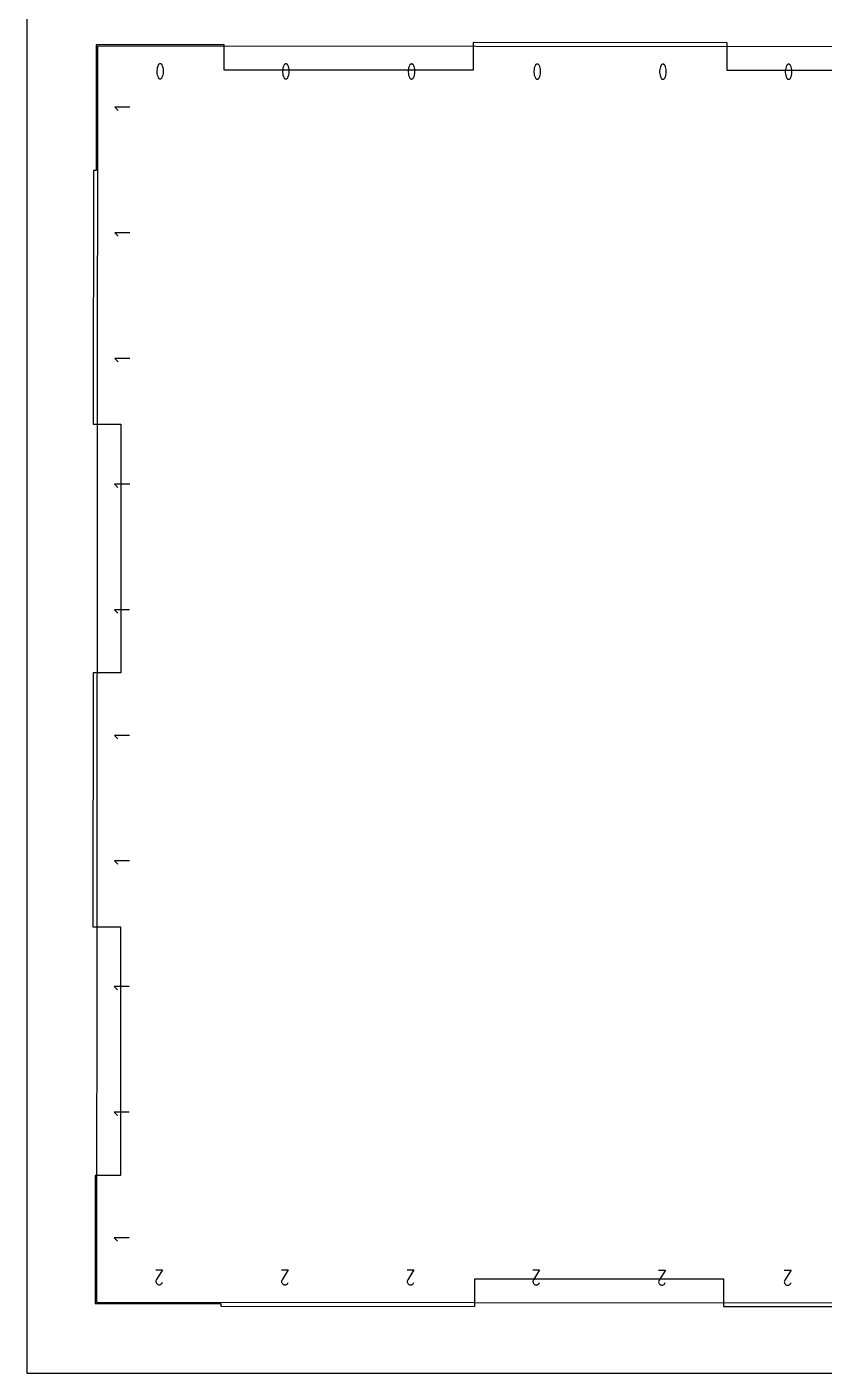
# Model space of a CAD drawing. Extents: x 0 to 14, y 0 to 16.
# Drawn here: x 0 to 3.17, y 0 to 5.36 of the extents above; entities that cross this region are included whole.
import ezdxf

# ---------------------------------------------------------------- set-up
doc = ezdxf.new("R2010")
doc.units = 0

msp = doc.modelspace()

# ---------------------------------------------------------------- linework, layer by layer
at = {"layer": 'annotation', "color": 1}
for p, q in [((0.2802, 5.281739), (0.276348, 0.281741)), ((7.280198, 5.276347), (0.2802, 5.281739)), ((0.52032, 5.201394), (0.518591, 5.19583)), ((0.522624, 5.206801), (0.52032, 5.201394)), ((0.5234, 5.208089), (0.522624, 5.206801)), ((0.522624, 5.206801), (0.522624, 5.206801)), ((0.524366, 5.209186), (0.5234, 5.208089)), ((0.525491, 5.210081), (0.524366, 5.209186)), ((0.526742, 5.210765), (0.525491, 5.210081)), ((0.528088, 5.211227), (0.526742, 5.210765)), ((0.529497, 5.211456), (0.528088, 5.211227)), ((0.530937, 5.211441), (0.529497, 5.211456)), ((0.532375, 5.211172), (0.530937, 5.211441)), ((0.53378, 5.210638), (0.532375, 5.211172)), ((0.534318, 5.210355), (0.53378, 5.210638)), ((0.53378, 5.210638), (0.53378, 5.210638)), ((0.534834, 5.21003), (0.534318, 5.210355)), ((0.535326, 5.209665), (0.534834, 5.21003)), ((0.535791, 5.209264), (0.535326, 5.209665)), ((0.536226, 5.208828), (0.535791, 5.209264)), ((0.53663, 5.208361), (0.536226, 5.208828)), ((0.537, 5.207864), (0.53663, 5.208361)), ((0.537333, 5.207341), (0.537, 5.207864)), ((0.537626, 5.206794), (0.537333, 5.207341)), ((0.539933, 5.201372), (0.537626, 5.206794)), ((0.537626, 5.206794), (0.537626, 5.206794)), ((0.541662, 5.195797), (0.539933, 5.201372)), ((1.02032, 5.201009), (1.018591, 5.195445)), ((1.022624, 5.206416), (1.02032, 5.201009)), ((1.0234, 5.207704), (1.022624, 5.206416)), ((1.022624, 5.206416), (1.022624, 5.206416)), ((1.024366, 5.2088), (1.0234, 5.207704)), ((1.025491, 5.209696), (1.024366, 5.2088)), ((1.026742, 5.21038), (1.025491, 5.209696)), ((1.028088, 5.210842), (1.026742, 5.21038)), ((1.029497, 5.21107), (1.028088, 5.210842)), ((1.030936, 5.211056), (1.029497, 5.21107)), ((1.032375, 5.210787), (1.030936, 5.211056)), ((1.03378, 5.210253), (1.032375, 5.210787)), ((1.034318, 5.20997), (1.03378, 5.210253)), ((1.03378, 5.210253), (1.03378, 5.210253)), ((1.034834, 5.209645), (1.034318, 5.20997)), ((1.035326, 5.20928), (1.034834, 5.209645)), ((1.035791, 5.208879), (1.035326, 5.20928)), ((1.036226, 5.208443), (1.035791, 5.208879)), ((1.03663, 5.207975), (1.036226, 5.208443)), ((1.037, 5.207479), (1.03663, 5.207975)), ((1.037333, 5.206956), (1.037, 5.207479)), ((1.037626, 5.206408), (1.037333, 5.206956)), ((1.039933, 5.200987), (1.037626, 5.206408)), ((1.037626, 5.206408), (1.037626, 5.206408)), ((1.041662, 5.195412), (1.039933, 5.200987)), ((1.52032, 5.200624), (1.518591, 5.19506)), ((1.522624, 5.206031), (1.52032, 5.200624)), ((1.5234, 5.207318), (1.522624, 5.206031)), ((1.522624, 5.206031), (1.522624, 5.206031)), ((1.524366, 5.208415), (1.5234, 5.207318)), ((1.525491, 5.209311), (1.524366, 5.208415)), ((1.526742, 5.209995), (1.525491, 5.209311)), ((1.528088, 5.210457), (1.526742, 5.209995)), ((1.529497, 5.210685), (1.528088, 5.210457)), ((1.530936, 5.210671), (1.529497, 5.210685)), ((1.532375, 5.210402), (1.530936, 5.210671)), ((1.53378, 5.209868), (1.532375, 5.210402)), ((1.534318, 5.209585), (1.53378, 5.209868)), ((1.53378, 5.209868), (1.53378, 5.209868)), ((1.534834, 5.20926), (1.534318, 5.209585)), ((1.535325, 5.208895), (1.534834, 5.20926)), ((1.53579, 5.208493), (1.535325, 5.208895)), ((1.536226, 5.208058), (1.53579, 5.208493)), ((1.53663, 5.20759), (1.536226, 5.208058)), ((1.537, 5.207094), (1.53663, 5.20759)), ((1.537333, 5.20657), (1.537, 5.207094)), ((1.537626, 5.206023), (1.537333, 5.20657)), ((1.539933, 5.200602), (1.537626, 5.206023)), ((1.537626, 5.206023), (1.537626, 5.206023)), ((1.541662, 5.195026), (1.539933, 5.200602)), ((2.02032, 5.200239), (2.018591, 5.194675)), ((2.022624, 5.205646), (2.02032, 5.200239)), ((2.0234, 5.206933), (2.022624, 5.205646)), ((2.022624, 5.205646), (2.022624, 5.205646)), ((2.024366, 5.20803), (2.0234, 5.206933)), ((2.02549, 5.208926), (2.024366, 5.20803)), ((2.026742, 5.20961), (2.02549, 5.208926)), ((2.028088, 5.210071), (2.026742, 5.20961)), ((2.029497, 5.2103), (2.028088, 5.210071)), ((2.030936, 5.210285), (2.029497, 5.2103)), ((2.032374, 5.210016), (2.030936, 5.210285)), ((2.03378, 5.209483), (2.032374, 5.210016)), ((2.034317, 5.2092), (2.03378, 5.209483)), ((2.03378, 5.209483), (2.03378, 5.209483)), ((2.034834, 5.208874), (2.034317, 5.2092)), ((2.035325, 5.20851), (2.034834, 5.208874)), ((2.03579, 5.208108), (2.035325, 5.20851)), ((2.036226, 5.207673), (2.03579, 5.208108)), ((2.03663, 5.207205), (2.036226, 5.207673)), ((2.037, 5.206708), (2.03663, 5.207205)), ((2.037332, 5.206185), (2.037, 5.206708)), ((2.037626, 5.205638), (2.037332, 5.206185)), ((2.039933, 5.200216), (2.037626, 5.205638)), ((2.037626, 5.205638), (2.037626, 5.205638)), ((2.041662, 5.194641), (2.039933, 5.200216)), ((2.52032, 5.199854), (2.51859, 5.19429)), ((2.522624, 5.205261), (2.52032, 5.199854)), ((2.523399, 5.206548), (2.522624, 5.205261)), ((2.522624, 5.205261), (2.522624, 5.205261)), ((2.524365, 5.207645), (2.523399, 5.206548)), ((2.52549, 5.208541), (2.524365, 5.207645)), ((2.526742, 5.209225), (2.52549, 5.208541)), ((2.528088, 5.209686), (2.526742, 5.209225)), ((2.529496, 5.209915), (2.528088, 5.209686)), ((2.530936, 5.2099), (2.529496, 5.209915)), ((2.532374, 5.209631), (2.530936, 5.2099)), ((2.533779, 5.209098), (2.532374, 5.209631)), ((2.534317, 5.208814), (2.533779, 5.209098)), ((2.533779, 5.209098), (2.533779, 5.209098)), ((2.534833, 5.208489), (2.534317, 5.208814)), ((2.535325, 5.208125), (2.534833, 5.208489)), ((2.53579, 5.207723), (2.535325, 5.208125)), ((2.536226, 5.207287), (2.53579, 5.207723)), ((2.53663, 5.20682), (2.536226, 5.207287)), ((2.536999, 5.206323), (2.53663, 5.20682)), ((2.537332, 5.2058), (2.536999, 5.206323)), ((2.537626, 5.205253), (2.537332, 5.2058)), ((2.539933, 5.199831), (2.537626, 5.205253)), ((2.537626, 5.205253), (2.537626, 5.205253)), ((2.541662, 5.194256), (2.539933, 5.199831)), ((3.02032, 5.199469), (3.01859, 5.193904)), ((3.022624, 5.204876), (3.02032, 5.199469)), ((3.023399, 5.206163), (3.022624, 5.204876)), ((3.022624, 5.204876), (3.022624, 5.204876)), ((3.024365, 5.20726), (3.023399, 5.206163)), ((3.02549, 5.208156), (3.024365, 5.20726)), ((3.026741, 5.208839), (3.02549, 5.208156)), ((3.028088, 5.209301), (3.026741, 5.208839)), ((3.029496, 5.20953), (3.028088, 5.209301)), ((3.030936, 5.209515), (3.029496, 5.20953)), ((3.032374, 5.209246), (3.030936, 5.209515)), ((3.033779, 5.208712), (3.032374, 5.209246)), ((3.034317, 5.208429), (3.033779, 5.208712)), ((3.033779, 5.208712), (3.033779, 5.208712)), ((3.034833, 5.208104), (3.034317, 5.208429)), ((3.035325, 5.207739), (3.034833, 5.208104)), ((3.03579, 5.207338), (3.035325, 5.207739)), ((3.036226, 5.206902), (3.03579, 5.207338)), ((3.03663, 5.206435), (3.036226, 5.206902)), ((3.036999, 5.205938), (3.03663, 5.206435)), ((3.037332, 5.205415), (3.036999, 5.205938)), ((3.037626, 5.204868), (3.037332, 5.205415)), ((3.039933, 5.199446), (3.037626, 5.204868)), ((3.037626, 5.204868), (3.037626, 5.204868)), ((3.041662, 5.193871), (3.039933, 5.199446)), ((0.516857, 5.184408), (0.516853, 5.178638)), ((0.516853, 5.178638), (0.517423, 5.172888)), ((0.517437, 5.190153), (0.516857, 5.184408)), ((0.517423, 5.172888), (0.518569, 5.167203)), ((0.518591, 5.19583), (0.517437, 5.190153)), ((0.518569, 5.167203), (0.52029, 5.161627)), ((0.52029, 5.161627), (0.522585, 5.156204)), ((0.522585, 5.156204), (0.522585, 5.156204)), ((0.522585, 5.156204), (0.522878, 5.155658)), ((0.522878, 5.155658), (0.523208, 5.155138)), ((0.523208, 5.155138), (0.523575, 5.154644)), ((0.523575, 5.154644), (0.523977, 5.154179)), ((0.523977, 5.154179), (0.524413, 5.153745)), ((0.524413, 5.153745), (0.524881, 5.153342)), ((0.524881, 5.153342), (0.52538, 5.152973)), ((0.52538, 5.152973), (0.525909, 5.152639)), ((0.525909, 5.152639), (0.526466, 5.152341)), ((0.526466, 5.152341), (0.526466, 5.152341)), ((0.526466, 5.152341), (0.52786, 5.151818)), ((0.52786, 5.151818), (0.52929, 5.151558)), ((0.52929, 5.151558), (0.530723, 5.15155)), ((0.530723, 5.15155), (0.532128, 5.151783)), ((0.532128, 5.151783), (0.533471, 5.152246)), ((0.533471, 5.152246), (0.534721, 5.15293)), ((0.534721, 5.15293), (0.535846, 5.153823)), ((0.535846, 5.153823), (0.536812, 5.154916)), ((0.536812, 5.154916), (0.537587, 5.156197)), ((0.537587, 5.156197), (0.539903, 5.161605)), ((0.537587, 5.156197), (0.537587, 5.156197)), ((0.539903, 5.161605), (0.54164, 5.16717)), ((0.54164, 5.16717), (0.5428, 5.172847)), ((0.542814, 5.190112), (0.541662, 5.195797)), ((0.5428, 5.172847), (0.543382, 5.178593)), ((0.543387, 5.184363), (0.542814, 5.190112)), ((0.543382, 5.178593), (0.543387, 5.184363)), ((1.016857, 5.184022), (1.016853, 5.178253)), ((1.016853, 5.178253), (1.017423, 5.172503)), ((1.017437, 5.189768), (1.016857, 5.184022)), ((1.017423, 5.172503), (1.018569, 5.166818)), ((1.018591, 5.195445), (1.017437, 5.189768)), ((1.018569, 5.166818), (1.02029, 5.161242)), ((1.02029, 5.161242), (1.022585, 5.155819)), ((1.022585, 5.155819), (1.022585, 5.155819)), ((1.022585, 5.155819), (1.022878, 5.155273)), ((1.022878, 5.155273), (1.023208, 5.154752)), ((1.023208, 5.154752), (1.023575, 5.154259)), ((1.023575, 5.154259), (1.023977, 5.153794)), ((1.023977, 5.153794), (1.024413, 5.15336)), ((1.024413, 5.15336), (1.024881, 5.152957)), ((1.024881, 5.152957), (1.02538, 5.152588)), ((1.02538, 5.152588), (1.025909, 5.152253)), ((1.025909, 5.152253), (1.026465, 5.151956)), ((1.026465, 5.151956), (1.026465, 5.151956)), ((1.026465, 5.151956), (1.02786, 5.151433)), ((1.02786, 5.151433), (1.029289, 5.151173)), ((1.029289, 5.151173), (1.030723, 5.151165)), ((1.030723, 5.151165), (1.032128, 5.151398)), ((1.032128, 5.151398), (1.033471, 5.151861)), ((1.033471, 5.151861), (1.034721, 5.152545)), ((1.034721, 5.152545), (1.035846, 5.153438)), ((1.035846, 5.153438), (1.036812, 5.154531)), ((1.036812, 5.154531), (1.037587, 5.155811)), ((1.037587, 5.155811), (1.039903, 5.161219)), ((1.037587, 5.155811), (1.037587, 5.155811)), ((1.039903, 5.161219), (1.04164, 5.166784)), ((1.04164, 5.166784), (1.0428, 5.172462)), ((1.042813, 5.189727), (1.041662, 5.195412)), ((1.0428, 5.172462), (1.043382, 5.178208)), ((1.043387, 5.183978), (1.042813, 5.189727)), ((1.043382, 5.178208), (1.043387, 5.183978)), ((1.516857, 5.183637), (1.516852, 5.177867)), ((1.516852, 5.177867), (1.517423, 5.172118)), ((1.517436, 5.189383), (1.516857, 5.183637)), ((1.517423, 5.172118), (1.518569, 5.166433)), ((1.518591, 5.19506), (1.517436, 5.189383)), ((1.518569, 5.166433), (1.520289, 5.160857)), ((1.520289, 5.160857), (1.522585, 5.155434)), ((1.522585, 5.155434), (1.522585, 5.155434)), ((1.522585, 5.155434), (1.522878, 5.154888)), ((1.522878, 5.154888), (1.523208, 5.154367)), ((1.523208, 5.154367), (1.523575, 5.153874)), ((1.523575, 5.153874), (1.523977, 5.153409)), ((1.523977, 5.153409), (1.524413, 5.152974)), ((1.524413, 5.152974), (1.524881, 5.152572)), ((1.524881, 5.152572), (1.52538, 5.152202)), ((1.52538, 5.152202), (1.525908, 5.151868)), ((1.525908, 5.151868), (1.526465, 5.15157)), ((1.526465, 5.15157), (1.526465, 5.15157)), ((1.526465, 5.15157), (1.527859, 5.151048)), ((1.527859, 5.151048), (1.529289, 5.150788)), ((1.529289, 5.150788), (1.530723, 5.15078)), ((1.530723, 5.15078), (1.532128, 5.151013)), ((1.532128, 5.151013), (1.533471, 5.151476)), ((1.533471, 5.151476), (1.534721, 5.15216)), ((1.534721, 5.15216), (1.535845, 5.153053)), ((1.535845, 5.153053), (1.536811, 5.154145)), ((1.536811, 5.154145), (1.537587, 5.155426)), ((1.537587, 5.155426), (1.539902, 5.160834)), ((1.537587, 5.155426), (1.537587, 5.155426)), ((1.539902, 5.160834), (1.54164, 5.166399)), ((1.54164, 5.166399), (1.5428, 5.172077)), ((1.542813, 5.189342), (1.541662, 5.195026)), ((1.5428, 5.172077), (1.543382, 5.177823)), ((1.543387, 5.183593), (1.542813, 5.189342)), ((1.543382, 5.177823), (1.543387, 5.183593)), ((2.016857, 5.183252), (2.016852, 5.177482)), ((2.016852, 5.177482), (2.017423, 5.171733)), ((2.017436, 5.188998), (2.016857, 5.183252)), ((2.017423, 5.171733), (2.018569, 5.166048)), ((2.018591, 5.194675), (2.017436, 5.188998)), ((2.018569, 5.166048), (2.020289, 5.160472)), ((2.020289, 5.160472), (2.022585, 5.155049)), ((2.022585, 5.155049), (2.022585, 5.155049)), ((2.022585, 5.155049), (2.022877, 5.154503)), ((2.022877, 5.154503), (2.023208, 5.153982)), ((2.023208, 5.153982), (2.023575, 5.153489)), ((2.023575, 5.153489), (2.023977, 5.153024)), ((2.023977, 5.153024), (2.024412, 5.152589)), ((2.024412, 5.152589), (2.024881, 5.152187)), ((2.024881, 5.152187), (2.02538, 5.151817)), ((2.02538, 5.151817), (2.025908, 5.151483)), ((2.025908, 5.151483), (2.026465, 5.151185)), ((2.026465, 5.151185), (2.026465, 5.151185)), ((2.026465, 5.151185), (2.027859, 5.150663)), ((2.027859, 5.150663), (2.029289, 5.150403)), ((2.029289, 5.150403), (2.030723, 5.150395)), ((2.030723, 5.150395), (2.032127, 5.150627)), ((2.032127, 5.150627), (2.033471, 5.151091)), ((2.033471, 5.151091), (2.034721, 5.151775)), ((2.034721, 5.151775), (2.035845, 5.152668)), ((2.035845, 5.152668), (2.036811, 5.15376)), ((2.036811, 5.15376), (2.037587, 5.155041)), ((2.037587, 5.155041), (2.039902, 5.160449)), ((2.037587, 5.155041), (2.037587, 5.155041)), ((2.039902, 5.160449), (2.04164, 5.166014)), ((2.04164, 5.166014), (2.0428, 5.171692)), ((2.042813, 5.188957), (2.041662, 5.194641)), ((2.0428, 5.171692), (2.043382, 5.177438)), ((2.043386, 5.183207), (2.042813, 5.188957)), ((2.043382, 5.177438), (2.043386, 5.183207)), ((2.516857, 5.182867), (2.516852, 5.177097)), ((2.516852, 5.177097), (2.517423, 5.171347)), ((2.517436, 5.188613), (2.516857, 5.182867)), ((2.517423, 5.171347), (2.518568, 5.165662)), ((2.51859, 5.19429), (2.517436, 5.188613)), ((2.518568, 5.165662), (2.520289, 5.160086)), ((2.520289, 5.160086), (2.522585, 5.154664)), ((2.522585, 5.154664), (2.522585, 5.154664)), ((2.522585, 5.154664), (2.522877, 5.154118)), ((2.522877, 5.154118), (2.523208, 5.153597)), ((2.523208, 5.153597), (2.523575, 5.153103)), ((2.523575, 5.153103), (2.523977, 5.152639)), ((2.523977, 5.152639), (2.524412, 5.152204)), ((2.524412, 5.152204), (2.52488, 5.151801)), ((2.52488, 5.151801), (2.52538, 5.151432)), ((2.52538, 5.151432), (2.525908, 5.151098)), ((2.525908, 5.151098), (2.526465, 5.1508)), ((2.526465, 5.1508), (2.526465, 5.1508)), ((2.526465, 5.1508), (2.527859, 5.150278)), ((2.527859, 5.150278), (2.529289, 5.150018)), ((2.529289, 5.150018), (2.530723, 5.150009)), ((2.530723, 5.150009), (2.532127, 5.150242)), ((2.532127, 5.150242), (2.533471, 5.150706)), ((2.533471, 5.150706), (2.534721, 5.151389)), ((2.534721, 5.151389), (2.535845, 5.152283)), ((2.535845, 5.152283), (2.536811, 5.153375)), ((2.536811, 5.153375), (2.537587, 5.154656)), ((2.537587, 5.154656), (2.539902, 5.160064)), ((2.537587, 5.154656), (2.537587, 5.154656)), ((2.539902, 5.160064), (2.54164, 5.165629)), ((2.54164, 5.165629), (2.5428, 5.171307)), ((2.542813, 5.188572), (2.541662, 5.194256)), ((2.5428, 5.171307), (2.543382, 5.177052)), ((2.543386, 5.182822), (2.542813, 5.188572)), ((2.543382, 5.177052), (2.543386, 5.182822)), ((3.016856, 5.182482), (3.016852, 5.176712)), ((3.016852, 5.176712), (3.017423, 5.170962)), ((3.017436, 5.188227), (3.016856, 5.182482)), ((3.017423, 5.170962), (3.018568, 5.165277)), ((3.01859, 5.193904), (3.017436, 5.188227)), ((3.018568, 5.165277), (3.020289, 5.159701)), ((3.020289, 5.159701), (3.022585, 5.154279)), ((3.022585, 5.154279), (3.022585, 5.154279)), ((3.022585, 5.154279), (3.022877, 5.153732)), ((3.022877, 5.153732), (3.023207, 5.153212)), ((3.023207, 5.153212), (3.023574, 5.152718)), ((3.023574, 5.152718), (3.023976, 5.152254)), ((3.023976, 5.152254), (3.024412, 5.151819)), ((3.024412, 5.151819), (3.02488, 5.151416)), ((3.02488, 5.151416), (3.025379, 5.151047)), ((3.025379, 5.151047), (3.025908, 5.150713)), ((3.025908, 5.150713), (3.026465, 5.150415)), ((3.026465, 5.150415), (3.026465, 5.150415)), ((3.026465, 5.150415), (3.027859, 5.149893)), ((3.027859, 5.149893), (3.029289, 5.149633)), ((3.029289, 5.149633), (3.030722, 5.149624)), ((3.030722, 5.149624), (3.032127, 5.149857)), ((3.032127, 5.149857), (3.033471, 5.150321)), ((3.033471, 5.150321), (3.034721, 5.151004)), ((3.034721, 5.151004), (3.035845, 5.151898)), ((3.035845, 5.151898), (3.036811, 5.15299)), ((3.036811, 5.15299), (3.037587, 5.154271)), ((3.037587, 5.154271), (3.039902, 5.159679)), ((3.037587, 5.154271), (3.037587, 5.154271)), ((3.039902, 5.159679), (3.04164, 5.165244)), ((3.04164, 5.165244), (3.042799, 5.170921)), ((3.042813, 5.188186), (3.041662, 5.193871)), ((3.042799, 5.170921), (3.043382, 5.176667)), ((3.043386, 5.182437), (3.042813, 5.188186)), ((3.043382, 5.176667), (3.043386, 5.182437)), ((0.410012, 5.038303), (0.350013, 5.038349)), ((0.350013, 5.038349), (0.363345, 5.025)), ((0.409627, 4.538303), (0.349627, 4.538349)), ((0.349627, 4.538349), (0.36296, 4.525)), ((0.409242, 4.038303), (0.349242, 4.038349)), ((0.349242, 4.038349), (0.362574, 4.025)), ((0.408857, 3.538303), (0.348857, 3.538349)), ((0.348857, 3.538349), (0.362189, 3.525)), ((0.408472, 3.038303), (0.348472, 3.03835)), ((0.348472, 3.03835), (0.361804, 3.025001)), ((0.408087, 2.538304), (0.348087, 2.53835)), ((0.348087, 2.53835), (0.361419, 2.525001)), ((0.407702, 2.038304), (0.347702, 2.03835)), ((0.347702, 2.03835), (0.361034, 2.025001)), ((0.407316, 1.538304), (0.347316, 1.53835)), ((0.347316, 1.53835), (0.360649, 1.525001)), ((0.406931, 1.038304), (0.346931, 1.03835)), ((0.346931, 1.03835), (0.360263, 1.025001)), ((0.406546, 0.538304), (0.346546, 0.53835)), ((0.346546, 0.53835), (0.359878, 0.525001)), ((0.513132, 0.411559), (0.53978, 0.411538)), ((0.53978, 0.411538), (0.515126, 0.371917)), ((1.013132, 0.411174), (1.03978, 0.411153)), ((1.03978, 0.411153), (1.015126, 0.371532)), ((1.513132, 0.410788), (1.539779, 0.410768)), ((1.539779, 0.410768), (1.515126, 0.371147)), ((2.013132, 0.410403), (2.039779, 0.410383)), ((2.039779, 0.410383), (2.015126, 0.370762)), ((2.513132, 0.410018), (2.539779, 0.409998)), ((2.539779, 0.409998), (2.515125, 0.370377)), ((3.013132, 0.409633), (3.039779, 0.409612)), ((3.039779, 0.409612), (3.015125, 0.369991)), ((0.513275, 0.367108), (0.513087, 0.364817)), ((0.513087, 0.364817), (0.513293, 0.362547)), ((0.51387, 0.36937), (0.513275, 0.367108)), ((0.513293, 0.362547), (0.513879, 0.360351)), ((0.514889, 0.371552), (0.51387, 0.36937)), ((0.513879, 0.360351), (0.514829, 0.35828)), ((0.514829, 0.35828), (0.516129, 0.356383)), ((0.514914, 0.3716), (0.514889, 0.371552)), ((0.514889, 0.371552), (0.514889, 0.371552)), ((0.514939, 0.371645), (0.514914, 0.3716)), ((0.514964, 0.371688), (0.514939, 0.371645)), ((0.514989, 0.371729), (0.514964, 0.371688)), ((0.515015, 0.371768), (0.514989, 0.371729)), ((0.515041, 0.371807), (0.515015, 0.371768)), ((0.515068, 0.371844), (0.515041, 0.371807)), ((0.515097, 0.371881), (0.515068, 0.371844)), ((0.515126, 0.371917), (0.515097, 0.371881)), ((0.515126, 0.371917), (0.515126, 0.371917)), ((0.516129, 0.356383), (0.517764, 0.354714)), ((0.517764, 0.354714), (0.519721, 0.353322)), ((0.519721, 0.353322), (0.519721, 0.353322)), ((0.519721, 0.353322), (0.521909, 0.352318)), ((0.521909, 0.352318), (0.524175, 0.351732)), ((0.524175, 0.351732), (0.526468, 0.351549)), ((0.526468, 0.351549), (0.528737, 0.351758)), ((0.528737, 0.351758), (0.530931, 0.352345)), ((0.530931, 0.352345), (0.533001, 0.353297)), ((0.533001, 0.353297), (0.534894, 0.354601)), ((0.534894, 0.354601), (0.536561, 0.356243)), ((0.536561, 0.356243), (0.537951, 0.358211)), ((0.537951, 0.358211), (0.539704, 0.361566)), ((1.013275, 0.366723), (1.013087, 0.364431)), ((1.013087, 0.364431), (1.013293, 0.362162)), ((1.01387, 0.368985), (1.013275, 0.366723)), ((1.013293, 0.362162), (1.013879, 0.359966)), ((1.014889, 0.371167), (1.01387, 0.368985)), ((1.013879, 0.359966), (1.014828, 0.357894)), ((1.014828, 0.357894), (1.016128, 0.355998)), ((1.014914, 0.371215), (1.014889, 0.371167)), ((1.014889, 0.371167), (1.014889, 0.371167)), ((1.014938, 0.37126), (1.014914, 0.371215)), ((1.014964, 0.371303), (1.014938, 0.37126)), ((1.014989, 0.371344), (1.014964, 0.371303)), ((1.015015, 0.371383), (1.014989, 0.371344)), ((1.015041, 0.371422), (1.015015, 0.371383)), ((1.015068, 0.371459), (1.015041, 0.371422)), ((1.015096, 0.371496), (1.015068, 0.371459)), ((1.015126, 0.371532), (1.015096, 0.371496)), ((1.015126, 0.371532), (1.015126, 0.371532)), ((1.016128, 0.355998), (1.017764, 0.354329)), ((1.017764, 0.354329), (1.019721, 0.352937)), ((1.019721, 0.352937), (1.019721, 0.352937)), ((1.019721, 0.352937), (1.021909, 0.351933)), ((1.021909, 0.351933), (1.024175, 0.351347)), ((1.024175, 0.351347), (1.026468, 0.351164)), ((1.026468, 0.351164), (1.028737, 0.351373)), ((1.028737, 0.351373), (1.030931, 0.35196)), ((1.030931, 0.35196), (1.033, 0.352912)), ((1.033, 0.352912), (1.034894, 0.354216)), ((1.034894, 0.354216), (1.036561, 0.355858)), ((1.036561, 0.355858), (1.037951, 0.357826)), ((1.037951, 0.357826), (1.039703, 0.361181)), ((1.513274, 0.366338), (1.513087, 0.364046)), ((1.513087, 0.364046), (1.513293, 0.361777)), ((1.51387, 0.3686), (1.513274, 0.366338)), ((1.513293, 0.361777), (1.513878, 0.359581)), ((1.514888, 0.370782), (1.51387, 0.3686)), ((1.513878, 0.359581), (1.514828, 0.357509)), ((1.514828, 0.357509), (1.516128, 0.355613)), ((1.514913, 0.37083), (1.514888, 0.370782)), ((1.514888, 0.370782), (1.514888, 0.370782)), ((1.514938, 0.370875), (1.514913, 0.37083)), ((1.514963, 0.370918), (1.514938, 0.370875)), ((1.514989, 0.370959), (1.514963, 0.370918)), ((1.515014, 0.370998), (1.514989, 0.370959)), ((1.515041, 0.371036), (1.515014, 0.370998)), ((1.515068, 0.371074), (1.515041, 0.371036)), ((1.515096, 0.37111), (1.515068, 0.371074)), ((1.515126, 0.371147), (1.515096, 0.37111)), ((1.515126, 0.371147), (1.515126, 0.371147)), ((1.516128, 0.355613), (1.517764, 0.353944)), ((1.517764, 0.353944), (1.519721, 0.352552)), ((1.519721, 0.352552), (1.519721, 0.352552)), ((1.519721, 0.352552), (1.521909, 0.351548)), ((1.521909, 0.351548), (1.524175, 0.350961)), ((1.524175, 0.350961), (1.526467, 0.350779)), ((1.526467, 0.350779), (1.528736, 0.350988)), ((1.528736, 0.350988), (1.530931, 0.351575)), ((1.530931, 0.351575), (1.533, 0.352527)), ((1.533, 0.352527), (1.534894, 0.35383)), ((1.534894, 0.35383), (1.536561, 0.355473)), ((1.536561, 0.355473), (1.537951, 0.357441)), ((1.537951, 0.357441), (1.539703, 0.360796)), ((2.013274, 0.365952), (2.013087, 0.363661)), ((2.013087, 0.363661), (2.013293, 0.361392)), ((2.01387, 0.368215), (2.013274, 0.365952)), ((2.013293, 0.361392), (2.013878, 0.359196)), ((2.014888, 0.370397), (2.01387, 0.368215)), ((2.013878, 0.359196), (2.014828, 0.357124)), ((2.014828, 0.357124), (2.016128, 0.355228)), ((2.014913, 0.370444), (2.014888, 0.370397)), ((2.014888, 0.370397), (2.014888, 0.370397)), ((2.014938, 0.37049), (2.014913, 0.370444)), ((2.014963, 0.370532), (2.014938, 0.37049)), ((2.014988, 0.370573), (2.014963, 0.370532)), ((2.015014, 0.370613), (2.014988, 0.370573)), ((2.015041, 0.370651), (2.015014, 0.370613)), ((2.015068, 0.370689), (2.015041, 0.370651)), ((2.015096, 0.370725), (2.015068, 0.370689)), ((2.015126, 0.370762), (2.015096, 0.370725)), ((2.015126, 0.370762), (2.015126, 0.370762)), ((2.016128, 0.355228), (2.017764, 0.353558)), ((2.017764, 0.353558), (2.019721, 0.352167)), ((2.019721, 0.352167), (2.019721, 0.352167)), ((2.019721, 0.352167), (2.021909, 0.351163)), ((2.021909, 0.351163), (2.024175, 0.350576)), ((2.024175, 0.350576), (2.026467, 0.350394)), ((2.026467, 0.350394), (2.028736, 0.350603)), ((2.028736, 0.350603), (2.030931, 0.35119)), ((2.030931, 0.35119), (2.033, 0.352142)), ((2.033, 0.352142), (2.034894, 0.353445)), ((2.034894, 0.353445), (2.036561, 0.355088)), ((2.036561, 0.355088), (2.037951, 0.357055)), ((2.037951, 0.357055), (2.039703, 0.36041)), ((2.513274, 0.365567), (2.513087, 0.363276)), ((2.513087, 0.363276), (2.513293, 0.361007)), ((2.51387, 0.36783), (2.513274, 0.365567)), ((2.513293, 0.361007), (2.513878, 0.358811)), ((2.514888, 0.370012), (2.51387, 0.36783)), ((2.513878, 0.358811), (2.514828, 0.356739)), ((2.514828, 0.356739), (2.516128, 0.354843)), ((2.514913, 0.370059), (2.514888, 0.370012)), ((2.514888, 0.370012), (2.514888, 0.370012)), ((2.514938, 0.370104), (2.514913, 0.370059)), ((2.514963, 0.370147), (2.514938, 0.370104)), ((2.514988, 0.370188), (2.514963, 0.370147)), ((2.515014, 0.370228), (2.514988, 0.370188)), ((2.51504, 0.370266), (2.515014, 0.370228)), ((2.515068, 0.370303), (2.51504, 0.370266)), ((2.515096, 0.37034), (2.515068, 0.370303)), ((2.515125, 0.370377), (2.515096, 0.37034)), ((2.515125, 0.370377), (2.515125, 0.370377)), ((2.516128, 0.354843), (2.517764, 0.353173)), ((2.517764, 0.353173), (2.51972, 0.351781)), ((2.51972, 0.351781), (2.51972, 0.351781)), ((2.51972, 0.351781), (2.521909, 0.350778)), ((2.521909, 0.350778), (2.524174, 0.350191)), ((2.524174, 0.350191), (2.526467, 0.350009)), ((2.526467, 0.350009), (2.528736, 0.350218)), ((2.528736, 0.350218), (2.530931, 0.350805)), ((2.530931, 0.350805), (2.533, 0.351756)), ((2.533, 0.351756), (2.534894, 0.35306)), ((2.534894, 0.35306), (2.536561, 0.354702)), ((2.536561, 0.354702), (2.537951, 0.35667)), ((2.537951, 0.35667), (2.539703, 0.360025)), ((3.013274, 0.365182), (3.013086, 0.362891)), ((3.013086, 0.362891), (3.013293, 0.360621)), ((3.01387, 0.367444), (3.013274, 0.365182)), ((3.013293, 0.360621), (3.013878, 0.358425)), ((3.014888, 0.369627), (3.01387, 0.367444)), ((3.013878, 0.358425), (3.014828, 0.356354)), ((3.014828, 0.356354), (3.016128, 0.354458)), ((3.014913, 0.369674), (3.014888, 0.369627)), ((3.014888, 0.369627), (3.014888, 0.369627)), ((3.014938, 0.369719), (3.014913, 0.369674)), ((3.014963, 0.369762), (3.014938, 0.369719)), ((3.014988, 0.369803), (3.014963, 0.369762)), ((3.015014, 0.369843), (3.014988, 0.369803)), ((3.01504, 0.369881), (3.015014, 0.369843)), ((3.015068, 0.369918), (3.01504, 0.369881)), ((3.015096, 0.369955), (3.015068, 0.369918)), ((3.015125, 0.369991), (3.015096, 0.369955)), ((3.015125, 0.369991), (3.015125, 0.369991)), ((3.016128, 0.354458), (3.017764, 0.352788)), ((3.017764, 0.352788), (3.01972, 0.351396)), ((3.01972, 0.351396), (3.01972, 0.351396)), ((3.01972, 0.351396), (3.021908, 0.350392)), ((3.021908, 0.350392), (3.024174, 0.349806)), ((3.024174, 0.349806), (3.026467, 0.349624)), ((3.026467, 0.349624), (3.028736, 0.349833)), ((3.028736, 0.349833), (3.03093, 0.350419)), ((3.03093, 0.350419), (3.033, 0.351371)), ((3.033, 0.351371), (3.034893, 0.352675)), ((3.034893, 0.352675), (3.036561, 0.354317)), ((3.036561, 0.354317), (3.037951, 0.356285)), ((3.037951, 0.356285), (3.039703, 0.35964)), ((0.276348, 0.281741), (7.276346, 0.276348))]:
    msp.add_line(p, q, dxfattribs=at)
at = {"layer": 'boundary', "color": 5}
for p, q in [((0.275204, 5.286743), (0.274819, 4.786743)), ((0.785204, 5.28635), (0.275204, 5.286743)), ((0.785127, 5.18635), (0.785204, 5.28635)), ((1.775211, 5.295588), (1.775126, 5.185588)), ((2.785211, 5.294809), (1.775211, 5.295588)), ((2.785126, 5.18481), (2.785211, 5.294809)), ((1.775126, 5.185588), (0.785127, 5.18635)), ((3.775126, 5.184047), (2.785126, 5.18481)), ((0.264819, 4.786751), (0.264041, 3.776751)), ((0.274819, 4.786743), (0.264819, 4.786751)), ((0.264041, 3.776751), (0.374041, 3.776666)), ((0.374041, 3.776666), (0.373278, 2.786667)), ((0.263278, 2.786751), (0.2625, 1.776752)), ((0.373278, 2.786667), (0.263278, 2.786751)), ((0.2625, 1.776752), (0.3725, 1.776667)), ((0.3725, 1.776667), (0.371737, 0.786667)), ((0.271737, 0.786744), (0.271345, 0.276744)), ((0.371737, 0.786667), (0.271737, 0.786744)), ((1.781336, 0.265581), (1.781421, 0.375581)), ((1.781421, 0.375581), (2.771421, 0.374819)), ((2.771421, 0.374819), (2.771336, 0.264819)), ((0.271345, 0.276744), (0.771344, 0.276359)), ((0.771344, 0.276359), (0.771337, 0.266359)), ((0.771337, 0.266359), (1.781336, 0.265581)), ((2.771336, 0.264819), (3.781336, 0.264041))]:
    msp.add_line(p, q, dxfattribs=at)
at = {"layer": 'frame', "color": 5}
for p, q in [((0, 16), (0, 0)), ((0, 0), (14, 0))]:
    msp.add_line(p, q, dxfattribs=at)

doc.saveas('drawing.dxf')
